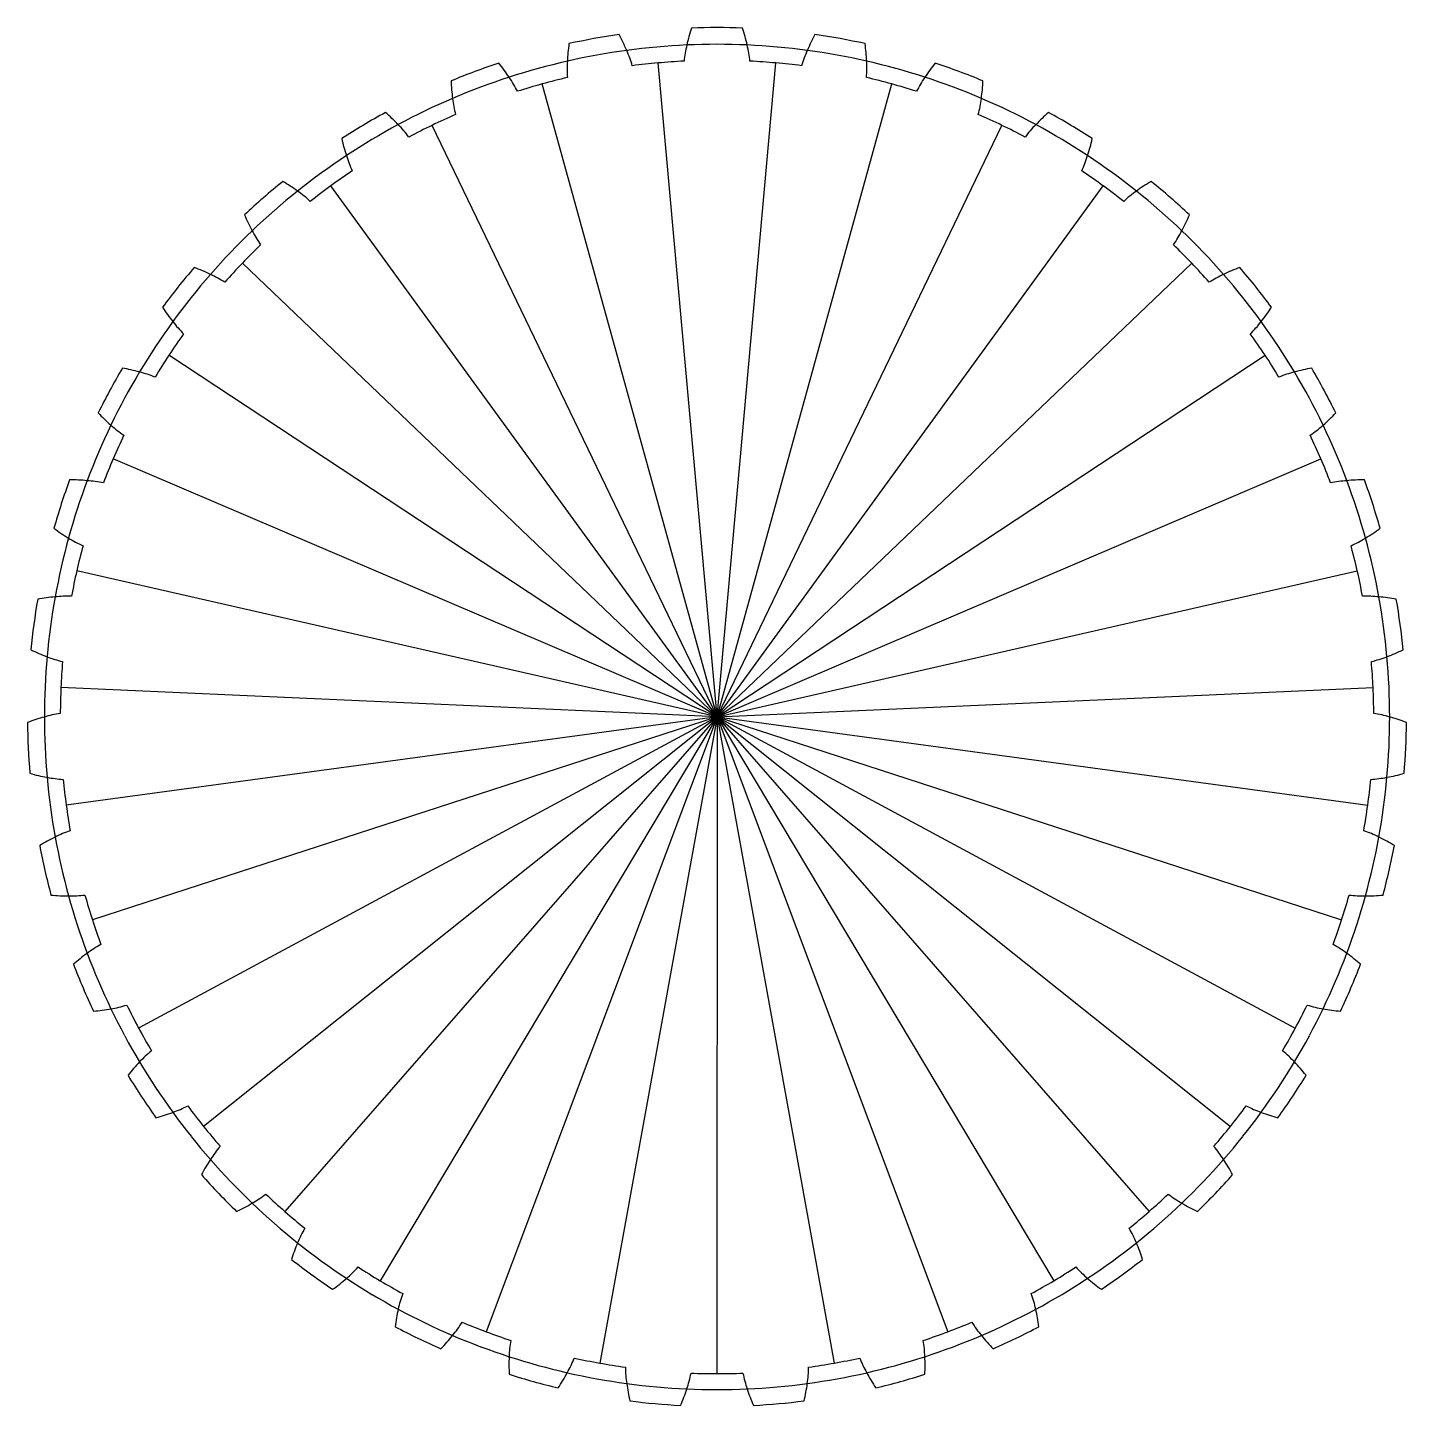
# Model space of a CAD drawing. Header units: millimetres. Extents: x 1440 to 3125, y 122 to 1806.
import ezdxf

# ---------------------------------------------------------------- set-up
doc = ezdxf.new("R2010")
doc.units = ezdxf.units.MM

msp = doc.modelspace()

# ---------------------------------------------------------------- linework, layer by layer
for q in [(2210.5, 1763.2), (2354.5, 1763.2), (2068.9, 1737.5), (2496.1, 1737.5), (1934.1, 1686.9), (2630.9, 1686.9), (1810.5, 1613.1), (2754.5, 1613.1), (1702.1, 1518.4), (2862.9, 1518.3), (1612.3, 1405.9), (2952.7, 1405.8), (1544.1, 1279.1), (3020.9, 1279), (1499.6, 1142.2), (3065.4, 1142.1), (1480.3, 999.5), (3084.7, 999.4), (1486.7, 855.7), (1518.8, 715.4), (1575.3, 583), (1654.6, 462.8), (1754.1, 358.8), (1870.6, 274.1), (2000.3, 211.7), (2139.1, 173.4), (2282.4, 160.5), (2425.8, 173.4), (2564.6, 211.6), (2694.3, 274.1), (2810.8, 358.7), (2910.3, 462.8), (2989.6, 582.9), (3046.2, 715.3), (3078.2, 855.6)]:
    msp.add_line((2282.5, 963.5), q)
for points in [[(2354.4, 1763.2, 0.009872), (2322.8, 1765.4, 0.035474), (2319.4, 1785.1, 0.026163), (2313.6, 1805.9, 0.018452), (2251.4, 1805.9, 0.026163), (2245.6, 1785.1, 0.035474), (2242.2, 1765.4, 0.009872), (2210.5, 1763.2)], [(2210.5, 1763.2, 0.009872), (2178.9, 1759.8, 0.035474), (2172.1, 1778.5, 0.026163), (2162.7, 1797.9, 0.018452), (2101.5, 1786.8, 0.026163), (2099.5, 1765.3, 0.035474), (2099.6, 1745.4, 0.009872), (2068.9, 1737.5)], [(2496.1, 1737.5, 0.009872), (2465.3, 1745.4, 0.035474), (2465.5, 1765.3, 0.026163), (2463.5, 1786.8, 0.018452), (2402.3, 1797.9, 0.026163), (2392.9, 1778.5, 0.035474), (2386, 1759.8, 0.009872), (2354.5, 1763.2)], [(2068.8, 1737.5, 0.009872), (2038.4, 1728.5, 0.035474), (2028.3, 1745.7, 0.026163), (2015.6, 1763.1, 0.018452), (1957.4, 1741.2, 0.026163), (1959.2, 1719.8, 0.035474), (1962.9, 1700.1, 0.009872), (1934.1, 1686.9)], [(2630.9, 1686.9, 0.009872), (2602, 1700.1, 0.035474), (2605.7, 1719.8, 0.026163), (2607.6, 1741.2, 0.018452), (2549.4, 1763.1, 0.026163), (2536.7, 1745.7, 0.035474), (2526.5, 1728.5, 0.009872), (2496.1, 1737.5)], [(1934, 1686.9, 0.009872), (1905.7, 1672.6, 0.035474), (1892.7, 1687.7, 0.026163), (1877.1, 1702.6, 0.018452), (1823.7, 1670.7, 0.026163), (1829.4, 1649.9, 0.035474), (1836.5, 1631.2, 0.009872), (1810.5, 1613.1)], [(2754.4, 1613.1, 0.009872), (2728.4, 1631.2, 0.035474), (2735.6, 1649.9, 0.026163), (2741.3, 1670.7, 0.018452), (2687.9, 1702.6, 0.026163), (2672.3, 1687.7, 0.035474), (2659.2, 1672.6, 0.009872), (2630.9, 1686.9)], [(1810.5, 1613.1, 0.009872), (1785.2, 1593.9, 0.035474), (1769.6, 1606.5, 0.026163), (1751.6, 1618.3, 0.018452), (1704.8, 1577.4, 0.026163), (1714.1, 1558, 0.035474), (1724.5, 1540.9, 0.009872), (1702.1, 1518.4)], [(2862.9, 1518.4, 0.009872), (2840.5, 1540.9, 0.035474), (2850.9, 1558, 0.026163), (2860.2, 1577.4, 0.018452), (2813.3, 1618.3, 0.026163), (2795.3, 1606.5, 0.035474), (2779.8, 1593.9, 0.009872), (2754.5, 1613.1)], [(1702.1, 1518.3, 0.009872), (1680.6, 1495, 0.035474), (1663.1, 1504.6, 0.026163), (1643.2, 1513, 0.018452), (1604.5, 1464.4, 0.026163), (1617.1, 1446.9, 0.035474), (1630.3, 1432, 0.009872), (1612.3, 1405.9)], [(2952.6, 1405.9, 0.009872), (2934.6, 1432, 0.035474), (2947.9, 1446.9, 0.026163), (2960.5, 1464.4, 0.018452), (2921.7, 1513, 0.026163), (2901.9, 1504.6, 0.035474), (2884.4, 1495, 0.009872), (2862.9, 1518.3)], [(1612.3, 1405.8, 0.009872), (1595.4, 1379, 0.035474), (1576.4, 1385.3, 0.026163), (1555.4, 1390, 0.018452), (1525.9, 1335.3, 0.026163), (1541.4, 1320.3, 0.035474), (1557.2, 1308, 0.009872), (1544.1, 1279.1)], [(3020.8, 1279.1, 0.009872), (3007.8, 1308, 0.035474), (3023.5, 1320.3, 0.026163), (3039.1, 1335.3, 0.018452), (3009.6, 1390, 0.026163), (2988.6, 1385.3, 0.035474), (2969.6, 1379, 0.009872), (2952.7, 1405.8)], [(1544.1, 1279, 0.009872), (1532.2, 1249.6, 0.035474), (1512.4, 1252.4, 0.026163), (1490.9, 1253.4, 0.018452), (1471.7, 1194.2, 0.026163), (1489.6, 1182.3, 0.035474), (1507.3, 1172.9, 0.009872), (1499.6, 1142.2)], [(3065.3, 1142.2, 0.009872), (3057.7, 1172.9, 0.035474), (3075.3, 1182.3, 0.026163), (3093.3, 1194.2, 0.018452), (3074.1, 1253.4, 0.026163), (3052.5, 1252.4, 0.035474), (3032.8, 1249.6, 0.009872), (3020.9, 1279)], [(1499.6, 1142.1, 0.009872), (1493.2, 1111.1, 0.035474), (1473.2, 1110.3, 0.026163), (1451.9, 1107.4, 0.018452), (1443.5, 1045.7, 0.026163), (1463.3, 1037.2, 0.035474), (1482.3, 1031.2, 0.009872), (1480.3, 999.5)], [(3084.7, 999.5, 0.009872), (3082.6, 1031.2, 0.035474), (3101.7, 1037.2, 0.026163), (3121.5, 1045.7, 0.018452), (3113.1, 1107.4, 0.026163), (3091.8, 1110.3, 0.035474), (3071.8, 1111.1, 0.009872), (3065.4, 1142.1)], [(1480.3, 999.4, 0.009872), (1479.5, 967.7, 0.035474), (1460, 963.4, 0.026163), (1439.5, 956.7, 0.018452), (1442.3, 894.6, 0.026163), (1463.3, 889.7, 0.035474), (1483.1, 887.2, 0.009872), (1486.7, 855.7)], [(3078.2, 855.7, 0.009872), (3081.9, 887.2, 0.035474), (3101.7, 889.7, 0.026163), (3122.7, 894.6, 0.018452), (3125.5, 956.7, 0.026163), (3105, 963.4, 0.035474), (3085.5, 967.7, 0.009872), (3084.7, 999.4)], [(1486.8, 855.6, 0.009872), (1491.6, 824.3, 0.035474), (1473.2, 816.6, 0.026163), (1454.3, 806.3, 0.018452), (1468.1, 745.7, 0.026163), (1489.6, 744.7, 0.035474), (1509.6, 745.7, 0.009872), (1518.8, 715.4)], [(3046.2, 715.4, 0.009872), (3055.4, 745.7, 0.035474), (3075.3, 744.7, 0.026163), (3096.9, 745.7, 0.018452), (3110.7, 806.3, 0.026163), (3091.8, 816.6, 0.035474), (3073.3, 824.3, 0.009872), (3078.2, 855.6)], [(1518.8, 715.3, 0.009872), (1529.2, 685.3, 0.035474), (1512.4, 674.4, 0.026163), (1495.6, 661, 0.018452), (1520.1, 603.8, 0.026163), (1541.4, 606.6, 0.035474), (1560.9, 611.2, 0.009872), (1575.3, 583)], [(2989.6, 583, 0.009872), (3004.1, 611.2, 0.035474), (3023.5, 606.6, 0.026163), (3044.9, 603.8, 0.018452), (3069.3, 661, 0.026163), (3052.5, 674.4, 0.035474), (3035.8, 685.3, 0.009872), (3046.2, 715.3)], [(1575.4, 582.9, 0.009872), (1591, 555.3, 0.035474), (1576.4, 541.6, 0.026163), (1562.3, 525.3, 0.018452), (1596.5, 473.4, 0.026163), (1617.1, 480, 0.035474), (1635.4, 488, 0.009872), (1654.6, 462.8)], [(2910.3, 462.8, 0.009872), (2929.6, 488, 0.035474), (2947.9, 480, 0.026163), (2968.4, 473.4, 0.018452), (3002.7, 525.3, 0.026163), (2988.5, 541.6, 0.035474), (2974, 555.3, 0.009872), (2989.6, 582.9)], [(1654.7, 462.8, 0.009872), (1675, 438.4, 0.035474), (1663.1, 422.3, 0.026163), (1652.1, 403.8, 0.018452), (1695.1, 358.8, 0.026163), (1714.1, 369, 0.035474), (1730.7, 380.1, 0.009872), (1754.1, 358.8)], [(2810.8, 358.8, 0.009872), (2834.3, 380.1, 0.035474), (2850.9, 369, 0.026163), (2869.9, 358.8, 0.018452), (2912.9, 403.8, 0.026163), (2901.9, 422.3, 0.035474), (2890, 438.4, 0.009872), (2910.3, 462.8)], [(1754.2, 358.7, 0.009872), (1778.5, 338.3, 0.035474), (1769.7, 320.4, 0.026163), (1762.2, 300.2, 0.018452), (1812.5, 263.6, 0.026163), (1829.4, 277, 0.035474), (1843.7, 290.9, 0.009872), (1870.6, 274.1)], [(2694.4, 274.1, 0.009872), (2721.3, 290.9, 0.035474), (2735.6, 277, 0.026163), (2752.5, 263.6, 0.018452), (2802.8, 300.2, 0.026163), (2795.3, 320.4, 0.035474), (2786.5, 338.3, 0.009872), (2810.8, 358.7)], [(1870.7, 274.1, 0.009872), (1898.2, 258.4, 0.035474), (1892.7, 239.2, 0.026163), (1888.9, 217.9, 0.018452), (1945, 191, 0.026163), (1959.2, 207.1, 0.035474), (1970.8, 223.4, 0.009872), (2000.3, 211.7)], [(2564.7, 211.7, 0.009872), (2594.1, 223.4, 0.035474), (2605.8, 207.1, 0.026163), (2620, 191, 0.018452), (2676, 217.9, 0.026163), (2672.2, 239.2, 0.035474), (2666.8, 258.4, 0.009872), (2694.3, 274.1)], [(2000.4, 211.6, 0.009872), (2030.3, 201.1, 0.035474), (2028.3, 181.2, 0.026163), (2028.4, 159.7, 0.018452), (2088.3, 143.1, 0.026163), (2099.4, 161.6, 0.035474), (2108, 179.6, 0.009872), (2139.1, 173.4)], [(2425.9, 173.4, 0.009872), (2457, 179.6, 0.035474), (2465.5, 161.6, 0.026163), (2476.6, 143.1, 0.018452), (2536.6, 159.7, 0.026163), (2536.6, 181.2, 0.035474), (2534.7, 201.1, 0.009872), (2564.6, 211.6)], [(2139.1, 173.4, 0.009872), (2170.4, 168.3, 0.035474), (2172.1, 148.4, 0.026163), (2176, 127.2, 0.018452), (2237.9, 121.6, 0.026163), (2245.6, 141.8, 0.035474), (2250.7, 161.1, 0.009872), (2282.4, 160.5)], [(2282.5, 160.5, 0.009872), (2314.2, 161.1, 0.035474), (2319.4, 141.8, 0.026163), (2327, 121.6, 0.018452), (2389, 127.2, 0.026163), (2392.9, 148.4, 0.035474), (2394.5, 168.3, 0.009872), (2425.8, 173.4)]]:
    msp.add_lwpolyline(points, format="xyb")
at = {"color": 1}
for start, end in [(95.1457, 105.4257), (84.86, 95.14), (74.5743, 84.8543), (105.4314, 115.7114), (64.2886, 74.5686), (115.7171, 125.9971), (54.0029, 64.2829), (126.0029, 136.2829), (43.7171, 53.9971), (136.2886, 146.5686), (33.4314, 43.7114), (146.5743, 156.8543), (23.1457, 33.4257), (156.86, 167.14), (12.86, 23.14), (167.1457, 177.4257), (2.5743, 12.8543), (177.4314, 187.7114), (352.2886, 2.5686), (187.7171, 197.9971), (342.0029, 352.2829), (198.0029, 208.2829), (331.7171, 341.9971), (208.2886, 218.5686), (321.4314, 331.7114), (218.5743, 228.8543), (311.1457, 321.4257), (228.86, 239.14), (300.86, 311.14), (239.1457, 249.4257), (290.5743, 300.8543), (249.4314, 259.7114), (280.2886, 290.5686), (259.7171, 269.9971), (270.0029, 280.2829)]:
    msp.add_arc((2282.5, 963.5), 822.5, start, end, dxfattribs=at)

doc.saveas('drawing.dxf')
